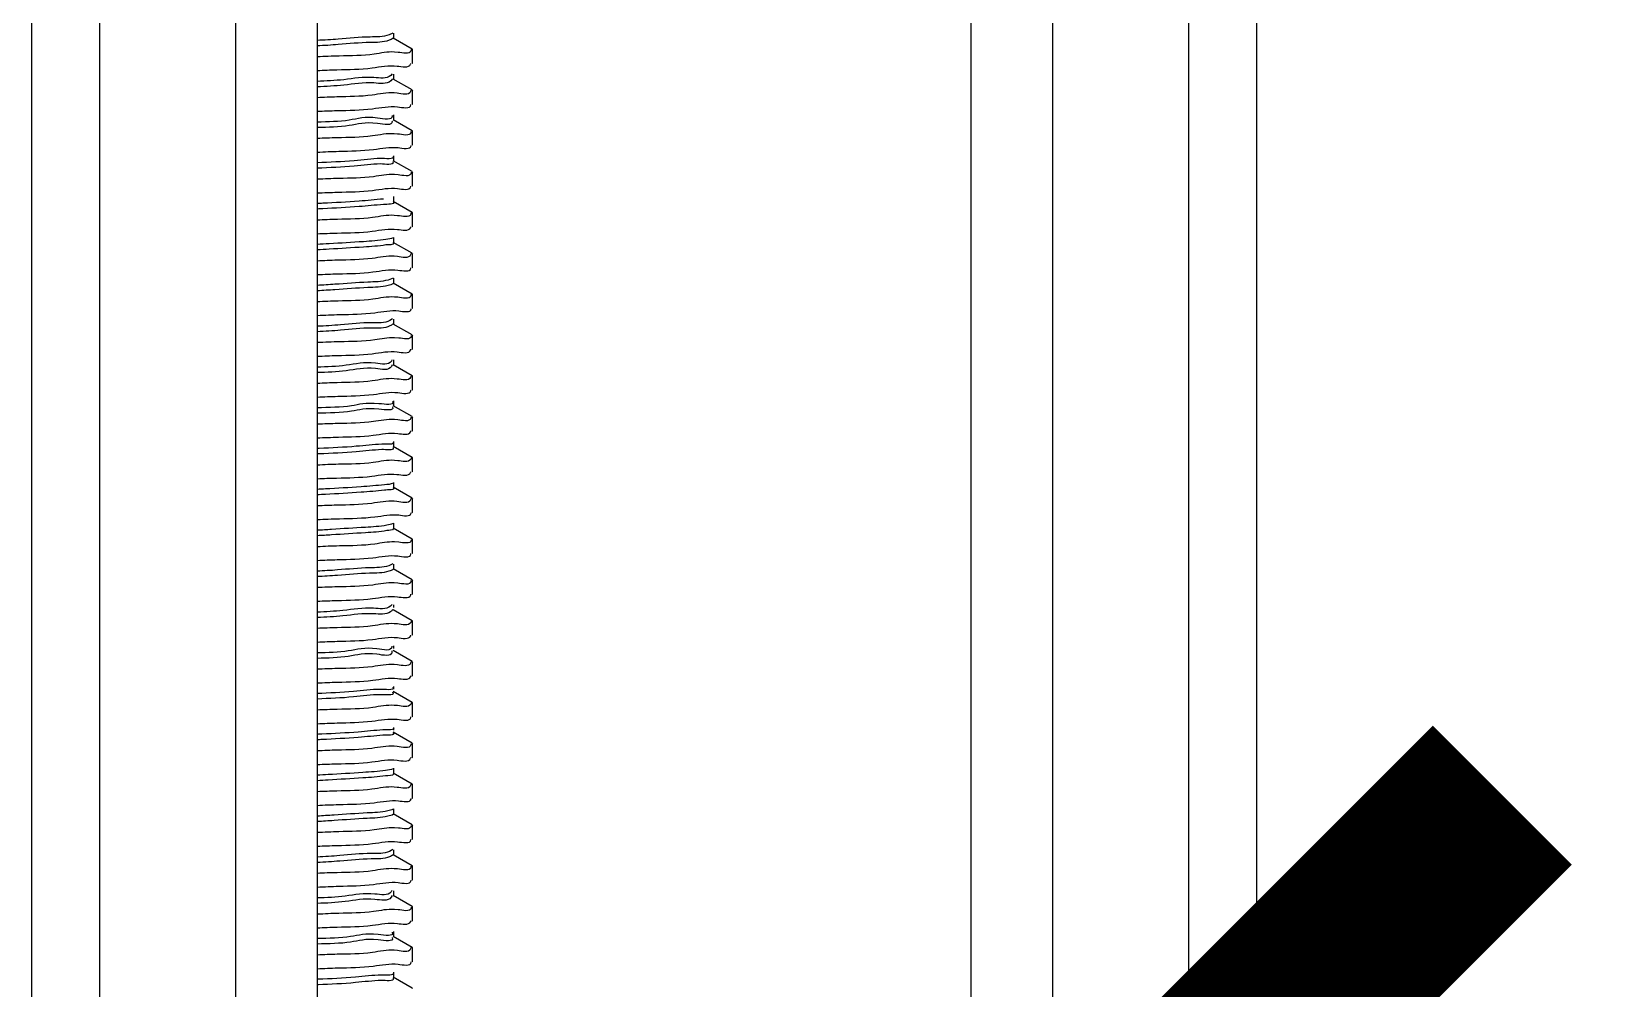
# Model space of a CAD drawing. Extents: x -440213 to 892209, y -122574 to 646408.
# Drawn here: x 16374.8 to 16710, y 549401.8 to 549606.4 of the extents above; entities that cross this region are included whole.
import ezdxf

# ---------------------------------------------------------------- set-up
doc = ezdxf.new("R2010")
doc.units = 0
doc.header["$LTSCALE"] = 1000
doc.header["$MEASUREMENT"] = 0
doc.layers.get('Defpoints').update_dxf_attribs({"color": 250})
doc.layers.add('02___PRT_ALL_AXES', color=7, linetype='Continuous')
doc.layers.add('图框', color=4, linetype='Continuous')
doc.styles.add('DIM_FONT', font='SIMPLEX', dxfattribs={"width": 0.7, "bigfont": 'GBCBIG'})
doc.dimstyles.new('DIMN150', dxfattribs={"dimscale": 1.5, "dimtxt": 300, "dimasz": 100, "dimexe": 250, "dimexo": 300, "dimgap": 150, "dimtad": 1, "dimdec": 0, "dimzin": 0, "dimdsep": 46, "dimtxsty": 'DIM_FONT', "dimblk": 'ARCHTICK', "dimcen": 0.09, "dimclrt": 7, "dimazin": 2, "dimtfac": 1, "dimtdec": 0, "dimtix": 1, "dimtmove": 2, "dimatfit": 3, "dimldrblk": 'ARCHTICK', "dimfxl": 0, "dimtolj": 1, "dimtzin": 0, "dimarcsym": 0})

# ---------------------------------------------------------------- blocks, each defined once
blk = doc.blocks.new('_ArchTick')
at = {"color": 0, "linetype": 'ByBlock', "const_width": 0.4}
blk.add_lwpolyline([(-0.5, -0.5), (0.5, 0.5)], dxfattribs=at)
blk = doc.blocks.new('*D113')
at = {"layer": 'Defpoints', "color": 0, "linetype": 'Continuous'}
for p in [(-3659003.2, 1106996.57), (-3662544.18, 1106818.96), (-3661915.48, 1104544.53), (-3662544.18, 1104160.32), (-3662340.1, 1103659.66)]:
    blk.add_point(p, dxfattribs=at)
at = {"layer": '图框', "color": 0, "linetype": 'Continuous', "lineweight": -2}
blk.add_arc((-3662544.18, 1103455.59), 1257.4, 45, 90, dxfattribs=at)
at = {"layer": '图框', "color": 0, "linetype": 'Continuous', "lineweight": -2, "xscale": 150, "yscale": 150, "zscale": 150}
for p, rotation in [((-3662544.18, 1104712.98), 180.0000000000027), ((-3661655.07, 1104344.7), 315.0000000000433)]:
    blk.add_blockref('_ArchTick', p, dxfattribs=dict(at, rotation=rotation))
at = {"layer": '图框', "color": 7, "linetype": 'Continuous', "insert": (-3661890.79, 1105033.02), "char_height": 450, "attachment_point": 5, "rotation": 337.5, "style": 'DIM_FONT'}
blk.add_mtext('\\A1;45°', dxfattribs=at)
blk = doc.blocks.new('抗震大样2')
at = {"color": 2, "linetype": 'Continuous'}
for p, q in [((3950.32, 185.93), (3950.32, -2472.71)), ((3971.09, 185.93), (3971.09, -2472.71)), ((4012.63, 185.93), (4012.63, -2472.71)), ((4037.56, 185.93), (4037.56, -2472.71)), ((4303.42, 185.93), (4303.42, -2472.71)), ((4324.19, 185.93), (4324.19, -2472.71)), ((4261.88, -266.34), (4261.88, -2020.43)), ((4236.96, -283.61), (4236.96, -2003.17))]:
    blk.add_line(p, q, dxfattribs=at)
at = {"color": 133, "linetype": 'Continuous'}
for p, q in [((4060.61, -1612.41), (4059.51, -1612.94)), ((4060.88, -1614.11), (4060.88, -1612.45)), ((4066.52, -1617.3), (4060.75, -1613.95)), ((4062.28, -1618.27), (4061.09, -1618.17)), ((4066.18, -1617.45), (4066.15, -1617.78)), ((4066.52, -1617.3), (4066.64, -1617.43)), ((4066.52, -1621.72), (4066.64, -1621.59)), ((4060.42, -1624.84), (4060, -1625.31)), ((4060.5, -1626.37), (4060, -1626.97)), ((4066.52, -1629.76), (4060.75, -1626.42)), ((4060.88, -1626.57), (4060.88, -1624.91)), ((4061.95, -1630.76), (4061.08, -1630.67)), ((4066.13, -1629.85), (4066.05, -1630.23)), ((4066.52, -1629.76), (4066.64, -1629.89)), ((4060.37, -1637.58), (4060.38, -1637.67)), ((4060.88, -1639.03), (4060.88, -1637.37)), ((4066.52, -1634.18), (4066.64, -1634.05)), ((4060.36, -1639.15), (4060.38, -1639.33)), ((4066.52, -1642.22), (4060.75, -1638.88)), ((4066.14, -1642.41), (4066.15, -1642.68)), ((4066.52, -1642.22), (4066.64, -1642.36)), ((4062.07, -1643.21), (4061.08, -1643.12)), ((4066.52, -1646.65), (4066.64, -1646.51)), ((4066.52, -1654.68), (4060.75, -1651.34)), ((4060.88, -1651.5), (4060.88, -1649.83)), ((4062.26, -1655.66), (4061.09, -1655.56)), ((4066.17, -1654.87), (4066.17, -1655.15)), ((4066.52, -1654.68), (4066.64, -1654.82)), ((4066.52, -1659.11), (4066.64, -1658.97)), ((4066.52, -1667.14), (4060.75, -1663.8)), ((4060.88, -1663.96), (4060.88, -1662.3)), ((4062.09, -1668.13), (4061.08, -1668.04)), ((4066.16, -1667.26), (4066.1, -1667.63)), ((4066.52, -1667.14), (4066.64, -1667.28)), ((4060.88, -1676.42), (4060.88, -1674.76)), ((4066.52, -1671.57), (4066.64, -1671.44)), ((4066.52, -1679.61), (4060.75, -1676.27)), ((4062.02, -1680.6), (4061.08, -1680.51)), ((4066.16, -1679.68), (4066.05, -1680.09)), ((4066.52, -1679.61), (4066.64, -1679.74)), ((4066.52, -1684.03), (4066.64, -1683.9)), ((4060.68, -1687.25), (4059.17, -1687.77)), ((4066.52, -1692.07), (4060.75, -1688.73)), ((4060.88, -1688.88), (4060.88, -1687.22)), ((4062.17, -1693.05), (4061.09, -1692.96)), ((4066.16, -1692.22), (4066.13, -1692.55)), ((4066.52, -1692.07), (4066.64, -1692.21)), ((4060.55, -1699.61), (4059.73, -1700.14)), ((4060.88, -1701.35), (4060.88, -1699.68)), ((4066.52, -1696.5), (4066.64, -1696.36)), ((4066.52, -1704.53), (4060.75, -1701.19)), ((4066.52, -1704.53), (4066.64, -1704.67)), ((4062.41, -1705.49), (4061.09, -1705.4)), ((4066.52, -1708.96), (4066.64, -1708.82)), ((4060.32, -1712.16), (4060.17, -1712.5)), ((4060.37, -1713.68), (4060.17, -1714.16)), ((4066.52, -1716.99), (4060.75, -1713.65)), ((4060.88, -1713.81), (4060.88, -1712.15)), ((4061.99, -1717.99), (4061.08, -1717.9)), ((4066.14, -1717.09), (4066.05, -1717.47)), ((4066.52, -1716.99), (4066.64, -1717.13)), ((4066.52, -1721.42), (4066.64, -1721.28)), ((4060.49, -1726.47), (4060.51, -1726.53)), ((4066.52, -1729.46), (4060.75, -1726.12)), ((4060.88, -1726.27), (4060.88, -1724.61)), ((4062.2, -1730.44), (4061.09, -1730.34)), ((4066.17, -1729.58), (4066.12, -1729.95)), ((4066.52, -1729.46), (4066.64, -1729.59)), ((4060.88, -1738.73), (4060.88, -1737.07)), ((4066.52, -1733.88), (4066.64, -1733.75)), ((4066.52, -1741.92), (4060.75, -1738.58)), ((4062.1, -1742.91), (4061.09, -1742.81)), ((4066.18, -1742), (4066.07, -1742.42)), ((4066.52, -1741.92), (4066.64, -1742.06)), ((4066.52, -1746.35), (4066.64, -1746.21)), ((4066.52, -1754.38), (4060.75, -1751.04)), ((4060.88, -1751.19), (4060.88, -1749.53)), ((4061.87, -1755.39), (4061.08, -1755.31)), ((4066.12, -1754.48), (4066.05, -1754.85)), ((4066.52, -1754.38), (4066.64, -1754.52)), ((4060.88, -1763.66), (4060.88, -1762)), ((4066.52, -1758.81), (4066.64, -1758.67)), ((4066.52, -1766.84), (4060.75, -1763.5)), ((4066.52, -1766.84), (4066.64, -1766.98)), ((4062.46, -1767.8), (4061.09, -1767.7)), ((4066.52, -1771.27), (4066.64, -1771.13)), ((4060.63, -1774.44), (4059.42, -1774.97)), ((4066.52, -1779.31), (4060.75, -1775.97)), ((4060.88, -1776.12), (4060.88, -1774.46)), ((4062.13, -1780.29), (4061.08, -1780.2)), ((4066.15, -1779.5), (4066.16, -1779.77)), ((4066.52, -1779.31), (4066.64, -1779.44)), ((4066.52, -1783.73), (4066.64, -1783.6)), ((4060.46, -1786.84), (4059.93, -1787.33)), ((4066.52, -1791.77), (4060.75, -1788.43)), ((4060.88, -1787.75), (4060.88, -1786.92)), ((4062.04, -1792.76), (4061.08, -1792.67)), ((4066.17, -1791.86), (4066.08, -1792.26)), ((4066.52, -1791.77), (4066.64, -1791.91)), ((4060.33, -1799.55), (4060.33, -1799.7)), ((4060.88, -1800.21), (4060.88, -1799.38)), ((4066.52, -1796.2), (4066.64, -1796.06)), ((4060.31, -1800.96), (4060.33, -1801.36)), ((4066.52, -1804.23), (4060.75, -1800.89)), ((4062.02, -1805.23), (4061.08, -1805.14)), ((4066.15, -1804.32), (4066.05, -1804.71)), ((4066.52, -1804.23), (4066.64, -1804.37)), ((4066.52, -1808.66), (4066.64, -1808.52)), ((4066.52, -1816.69), (4060.75, -1813.35)), ((4060.88, -1812.68), (4060.88, -1811.85)), ((4062.08, -1817.68), (4061.08, -1817.59)), ((4066.18, -1816.78), (4066.08, -1817.19)), ((4066.52, -1816.69), (4066.64, -1816.83)), ((4060.88, -1825.14), (4060.88, -1824.31)), ((4066.52, -1821.12), (4066.64, -1820.98)), ((4066.52, -1829.16), (4060.75, -1825.81)), ((4066.52, -1829.16), (4066.64, -1829.29)), ((4061.96, -1830.16), (4061.08, -1830.07)), ((4066.13, -1829.33), (4066.12, -1829.62)), ((4066.52, -1833.58), (4066.64, -1833.45)), ((4066.52, -1841.62), (4060.75, -1838.28)), ((4060.88, -1838.43), (4060.88, -1836.77)), ((4061.93, -1842.62), (4061.08, -1842.54)), ((4066.13, -1841.72), (4066.05, -1842.09)), ((4066.52, -1841.62), (4066.64, -1841.76)), ((4066.52, -1846.05), (4066.64, -1845.91)), ((4066.52, -1854.08), (4060.75, -1850.74)), ((4060.88, -1850.89), (4060.88, -1849.23)), ((4062.36, -1855.05), (4061.09, -1854.95)), ((4066.52, -1854.08), (4066.64, -1854.22)), ((4060.58, -1861.64), (4059.65, -1862.17)), ((4060.88, -1863.36), (4060.88, -1861.69)), ((4066.52, -1858.51), (4066.64, -1858.37)), ((4066.52, -1866.54), (4060.75, -1863.2)), ((4062.07, -1867.54), (4061.08, -1867.45)), ((4066.14, -1866.73), (4066.15, -1867.01)), ((4066.52, -1866.54), (4066.64, -1866.68)), ((4066.52, -1870.97), (4066.64, -1870.83)), ((4060.35, -1874.13), (4060.11, -1874.53)), ((4060.41, -1875.65), (4060.11, -1876.19)), ((4066.52, -1879.01), (4060.75, -1875.66)), ((4060.88, -1875.82), (4060.88, -1874.16)), ((4062.25, -1879.98), (4061.09, -1879.88)), ((4066.17, -1879.19), (4066.17, -1879.48)), ((4066.52, -1879.01), (4066.64, -1879.14)), ((4060.88, -1888.28), (4060.88, -1886.62)), ((4066.52, -1883.43), (4066.64, -1883.3)), ((4060.43, -1888.46), (4060.47, -1888.55)), ((4066.52, -1891.47), (4060.75, -1888.13)), ((4066.52, -1891.47), (4066.64, -1891.61)), ((4062.03, -1892.46), (4061.08, -1892.37)), ((4066.16, -1891.55), (4066.06, -1891.95)), ((4066.52, -1895.9), (4066.64, -1895.76)), ((4066.52, -1903.93), (4060.75, -1900.59)), ((4060.88, -1900.74), (4060.88, -1899.08)), ((4066.52, -1903.93), (4066.64, -1904.07))]:
    blk.add_line(p, q, dxfattribs=at)
for points, start_tangent, end_tangent in [([(4059.51, -1612.94), (4053.71, -1613.59), (4043.97, -1614.24), (4037.56, -1614.64)], (-0.935622, -0.353004), (-0.998929, -0.046263)), ([(4059.51, -1614.6), (4053.71, -1615.26), (4043.97, -1615.91), (4037.56, -1616.3)], (-0.935622, -0.353004), (-0.998929, -0.046263)), ([(4061.09, -1618.17), (4054.91, -1618.82), (4044.29, -1619.39), (4037.56, -1619.65)], (-0.9988, 0.048966), (-0.998831, -0.048345)), ([(4060.73, -1613.97), (4059.51, -1614.6)], (-0.674297, -0.73846), (-0.935622, -0.353004)), ([(4066.15, -1617.78), (4062.28, -1618.27)], (-0.217052, -0.97616), (-0.993214, 0.116302)), ([(4037.56, -1623.8), (4043.57, -1623.58), (4054.29, -1623.01), (4061.95, -1622.45)], (0.998897, 0.04696), (0.992143, -0.125109)), ([(4061.95, -1622.45), (4066.06, -1621.89), (4066.12, -1621.66)], (0.992143, -0.125109), (0.150639, 0.988589)), ([(4060, -1625.31), (4054.86, -1625.96), (4045.67, -1626.61), (4037.56, -1627.13)], (-0.740131, -0.672463), (-0.999479, -0.032269)), ([(4060, -1626.97), (4054.86, -1627.62), (4045.67, -1628.27), (4037.56, -1628.79)], (-0.740131, -0.672463), (-0.999479, -0.032269)), ([(4061.08, -1630.67), (4054.29, -1631.32), (4043.57, -1631.88), (4037.56, -1632.11)], (-0.997296, 0.07349), (-0.998897, -0.04696)), ([(4066.05, -1630.23), (4061.95, -1630.76)], (-0.328203, -0.944607), (-0.992143, 0.125109)), ([(4037.56, -1636.26), (4043.59, -1636.04), (4054.39, -1635.47), (4062.07, -1634.9)], (0.998897, 0.04696), (0.993427, -0.114466)), ([(4060.38, -1637.67), (4055.93, -1638.32), (4047.29, -1638.97), (4037.56, -1639.57)], (0.075505, -0.997145), (-0.999725, -0.023447)), ([(4062.07, -1634.9), (4066.15, -1634.33), (4066.15, -1634.2)], (0.993427, -0.114466), (-0.036886, 0.999319)), ([(4060.38, -1639.33), (4055.93, -1639.98), (4047.29, -1640.63), (4037.56, -1641.23)], (0.075505, -0.997145), (-0.999725, -0.023447)), ([(4061.08, -1643.12), (4054.39, -1643.78), (4043.59, -1644.35), (4037.56, -1644.57)], (-0.997934, 0.064254), (-0.998897, -0.04696)), ([(4037.56, -1648.73), (4044.19, -1648.47), (4054.75, -1647.91), (4062.26, -1647.35)], (0.998841, 0.048141), (0.993758, -0.111558)), ([(4066.15, -1642.68), (4062.07, -1643.21)], (-0.108677, -0.994077), (-0.993427, 0.114466)), ([(4062.26, -1647.35), (4066.18, -1646.78), (4066.18, -1646.66)], (0.993758, -0.111558), (-0.040146, 0.999194)), ([(4056.89, -1650.68), (4048.84, -1651.34), (4037.56, -1651.98)], (-0.999901, -0.014088), (-0.99915, -0.041213)), ([(4060.67, -1650.04), (4056.89, -1650.68)], (0.567908, -0.823092), (-0.999901, -0.014088)), ([(4060.65, -1651.68), (4060.66, -1651.7), (4056.89, -1652.35)], (0.616707, -0.787192), (-0.999901, -0.014088)), ([(4056.89, -1652.35), (4048.84, -1653), (4037.56, -1653.64)], (-0.999901, -0.014088), (-0.99915, -0.041213)), ([(4061.09, -1655.56), (4054.75, -1656.22), (4044.19, -1656.78), (4037.56, -1657.03)], (-0.998734, 0.050297), (-0.998841, -0.048141)), ([(4066.17, -1655.15), (4062.26, -1655.66)], (-0.120111, -0.992761), (-0.993758, 0.111558)), ([(4037.56, -1661.19), (4043.71, -1660.96), (4054.45, -1660.39), (4062.09, -1659.83)], (0.998882, 0.047274), (0.992384, -0.123184)), ([(4062.09, -1659.83), (4066.12, -1659.26), (4066.15, -1659.07)], (0.992384, -0.123184), (0.111542, 0.99376)), ([(4057.75, -1663.05), (4050.31, -1663.7), (4039.3, -1664.35), (4037.56, -1664.44)], (-0.995961, -0.089791), (-0.998702, -0.050925)), ([(4057.75, -1664.71), (4050.31, -1665.36), (4039.3, -1666.01), (4037.56, -1666.1)], (-0.995961, -0.089791), (-0.998702, -0.050925)), ([(4060.8, -1664.03), (4060.83, -1664.06), (4057.75, -1664.71)], (0.68603, -0.727573), (-0.995961, -0.089791)), ([(4061.08, -1668.04), (4054.45, -1668.7), (4043.71, -1669.27), (4037.56, -1669.5)], (-0.997908, 0.064654), (-0.998882, -0.047274)), ([(4066.1, -1667.63), (4062.09, -1668.13)], (-0.300216, -0.953871), (-0.992384, 0.123184)), ([(4037.56, -1673.65), (4043.64, -1673.42), (4054.36, -1672.86), (4062.02, -1672.3)], (0.998892, 0.047069), (0.992166, -0.124929)), ([(4058.52, -1675.41), (4051.7, -1676.06), (4041.16, -1676.71), (4037.56, -1676.92)], (-0.987134, -0.159896), (-0.998616, -0.052589)), ([(4060.74, -1674.9), (4058.52, -1675.41)], (-0.885954, -0.463773), (-0.987134, -0.159896)), ([(4062.02, -1672.3), (4066.07, -1671.73), (4066.14, -1671.49)], (0.992166, -0.124929), (0.198764, 0.980047)), ([(4058.52, -1677.07), (4051.7, -1677.72), (4041.16, -1678.37), (4037.56, -1678.58)], (-0.987134, -0.159896), (-0.998616, -0.052589)), ([(4061.08, -1680.51), (4054.36, -1681.17), (4043.64, -1681.73), (4037.56, -1681.96)], (-0.99771, 0.067636), (-0.998892, -0.047069)), ([(4060.88, -1676.42), (4058.52, -1677.07)], (0.047624, -0.998865), (-0.987134, -0.159896)), ([(4066.05, -1680.09), (4062.02, -1680.6)], (-0.387581, -0.921836), (-0.992166, 0.124929)), ([(4037.56, -1686.11), (4043.95, -1685.87), (4054.56, -1685.31), (4062.17, -1684.74)], (0.998859, 0.047761), (0.992881, -0.119107)), ([(4062.17, -1684.74), (4066.15, -1684.18), (4066.16, -1684.02)], (0.992881, -0.119107), (0.03989, 0.999204)), ([(4059.17, -1687.77), (4053, -1688.43), (4042.96, -1689.08), (4037.56, -1689.4)], (-0.965822, -0.259208), (-0.998737, -0.050235)), ([(4059.17, -1689.44), (4053, -1690.09), (4042.96, -1690.74), (4037.56, -1691.06)], (-0.965822, -0.259208), (-0.998737, -0.050235)), ([(4060.81, -1688.81), (4059.17, -1689.44)], (-0.68404, -0.729445), (-0.965822, -0.259208)), ([(4061.09, -1692.96), (4054.56, -1693.62), (4043.95, -1694.18), (4037.56, -1694.42)], (-0.998236, 0.059375), (-0.998859, -0.047761)), ([(4066.13, -1692.55), (4062.17, -1693.05)], (-0.219805, -0.975544), (-0.992881, 0.119107)), ([(4037.56, -1698.58), (4044.43, -1698.31), (4055.1, -1697.74), (4062.41, -1697.18)], (0.998826, 0.048449), (0.994513, -0.104611)), ([(4062.41, -1697.18), (4066.21, -1696.62), (4066.2, -1696.52)], (0.994513, -0.104611), (-0.086665, 0.996238)), ([(4059.73, -1700.14), (4054.21, -1700.79), (4044.7, -1701.44), (4037.56, -1701.89)], (-0.890378, -0.455221), (-0.99913, -0.041694)), ([(4059.73, -1701.8), (4054.21, -1702.45), (4044.7, -1703.1), (4037.56, -1703.55)], (-0.890378, -0.455221), (-0.99913, -0.041694)), ([(4060.66, -1701.16), (4059.73, -1701.8)], (-0.623899, -0.781505), (-0.890378, -0.455221)), ([(4066.19, -1704.74), (4066.21, -1704.93), (4062.41, -1705.49)], (0.15479, -0.987947), (-0.994513, 0.104611)), ([(4061.09, -1705.4), (4055.1, -1706.05), (4044.43, -1706.62), (4037.56, -1706.88)], (-0.999325, 0.036732), (-0.998826, -0.048449)), ([(4037.56, -1711.04), (4043.61, -1710.81), (4054.34, -1710.25), (4061.99, -1709.69)], (0.998893, 0.047044), (0.992155, -0.125011)), ([(4061.99, -1709.69), (4066.07, -1709.12), (4066.12, -1708.89)], (0.992155, -0.125011), (0.16143, 0.986884)), ([(4060.17, -1712.5), (4055.32, -1713.15), (4046.36, -1713.8), (4037.56, -1714.37)], (-0.4842, -0.874957), (-0.999701, -0.024435)), ([(4060.17, -1714.16), (4055.32, -1714.81), (4046.36, -1715.46), (4037.56, -1716.04)], (-0.4842, -0.874957), (-0.999701, -0.024435)), ([(4061.08, -1717.9), (4054.34, -1718.55), (4043.61, -1719.12), (4037.56, -1719.35)], (-0.997504, 0.070613), (-0.998893, -0.047044)), ([(4066.05, -1717.47), (4061.99, -1717.99)], (-0.343104, -0.939297), (-0.992155, 0.125011)), ([(4037.56, -1723.5), (4043.84, -1723.26), (4054.68, -1722.69), (4062.2, -1722.13)], (0.998876, 0.047405), (0.992595, -0.12147)), ([(4062.2, -1722.13), (4066.14, -1721.57), (4066.17, -1721.39)], (0.992595, -0.12147), (0.097378, 0.995247)), ([(4060.51, -1724.87), (4056.34, -1725.52), (4047.96, -1726.17), (4037.56, -1726.78)], (0.391827, -0.920039), (-0.999526, -0.030799)), ([(4060.51, -1726.53), (4056.34, -1727.18), (4047.96, -1727.83), (4037.56, -1728.44)], (0.391827, -0.920039), (-0.999526, -0.030799)), ([(4061.09, -1730.34), (4054.68, -1731), (4043.84, -1731.57), (4037.56, -1731.81)], (-0.998405, 0.056463), (-0.998876, -0.047405)), ([(4066.12, -1729.95), (4062.2, -1730.44)], (-0.293953, -0.95582), (-0.992595, 0.12147)), ([(4037.56, -1735.96), (4044.06, -1735.71), (4054.62, -1735.15), (4062.1, -1734.6)], (0.998853, 0.047892), (0.992341, -0.123527)), ([(4057.27, -1737.88), (4049.47, -1738.53), (4038.19, -1739.18), (4037.56, -1739.21)], (-0.998799, -0.048987), (-0.998915, -0.046571)), ([(4060.74, -1737.23), (4057.27, -1737.88)], (0.623784, -0.781596), (-0.998799, -0.048987)), ([(4062.1, -1734.6), (4066.1, -1734.04), (4066.17, -1733.81)], (0.992341, -0.123527), (0.198083, 0.980185)), ([(4057.27, -1739.54), (4049.47, -1740.19), (4038.19, -1740.84), (4037.56, -1740.87)], (-0.998799, -0.048987), (-0.998915, -0.046571)), ([(4061.09, -1742.81), (4054.62, -1743.46), (4044.06, -1744.02), (4037.56, -1744.27)], (-0.998178, 0.06034), (-0.998853, -0.047892)), ([(4060.73, -1738.87), (4060.74, -1738.89), (4057.27, -1739.54)], (0.670957, -0.741497), (-0.998799, -0.048987)), ([(4066.07, -1742.42), (4062.1, -1742.91)], (-0.39671, -0.917944), (-0.992341, 0.123527)), ([(4037.56, -1748.42), (4043.48, -1748.2), (4054.18, -1747.64), (4061.87, -1747.08)], (0.998905, 0.046779), (0.99212, -0.125293)), ([(4061.87, -1747.08), (4066.06, -1746.51), (4066.11, -1746.29)], (0.99212, -0.125293), (0.136388, 0.990655)), ([(4058.09, -1750.24), (4050.91, -1750.89), (4040.09, -1751.54), (4037.56, -1751.68)], (-0.993002, -0.118096), (-0.998619, -0.052541)), ([(4058.09, -1751.9), (4050.91, -1752.56), (4040.09, -1753.21), (4037.56, -1753.34)], (-0.993002, -0.118096), (-0.998619, -0.052541)), ([(4060.78, -1749.74), (4058.09, -1750.24)], (-0.846566, -0.532284), (-0.993002, -0.118096)), ([(4060.84, -1751.23), (4060.86, -1751.25), (4058.09, -1751.9)], (0.630768, -0.775971), (-0.993002, -0.118096)), ([(4061.08, -1755.31), (4054.18, -1755.95), (4043.48, -1756.51), (4037.56, -1756.73)], (-0.996878, 0.078952), (-0.998905, -0.046779)), ([(4066.05, -1754.85), (4061.87, -1755.39)], (-0.307279, -0.951619), (-0.99212, 0.125293)), ([(4037.56, -1760.89), (4044.31, -1760.63), (4055.12, -1760.05), (4062.46, -1759.49)], (0.998841, 0.048133), (0.994691, -0.102909)), ([(4060.72, -1762.09), (4058.81, -1762.61)], (-0.884631, -0.466292), (-0.980667, -0.195686)), ([(4062.46, -1759.49), (4066.2, -1758.93), (4066.2, -1758.84)], (0.994691, -0.102909), (-0.100775, 0.994909)), ([(4058.81, -1762.61), (4052.26, -1763.26), (4041.92, -1763.91), (4037.56, -1764.16)], (-0.980667, -0.195686), (-0.998627, -0.05238)), ([(4058.81, -1764.27), (4052.26, -1764.92), (4041.92, -1765.57), (4037.56, -1765.82)], (-0.980667, -0.195686), (-0.998627, -0.05238)), ([(4060.86, -1763.64), (4058.81, -1764.27)], (-0.552759, -0.833341), (-0.980667, -0.195686)), ([(4061.09, -1767.7), (4055.12, -1768.36), (4044.31, -1768.94), (4037.56, -1769.2)], (-0.999423, 0.033974), (-0.998841, -0.048133)), ([(4037.56, -1773.35), (4043.64, -1773.12), (4054.48, -1772.55), (4062.13, -1771.98)], (0.998894, 0.047018), (0.993613, -0.112843)), ([(4062.13, -1771.98), (4066.16, -1771.41), (4066.16, -1771.29)], (0.993613, -0.112843), (-0.04773, 0.99886)), ([(4066.19, -1767.06), (4066.2, -1767.24), (4062.46, -1767.8)], (0.168272, -0.985741), (-0.994691, 0.102909)), ([(4059.42, -1774.97), (4053.52, -1775.62), (4043.7, -1776.27), (4037.56, -1776.65)], (-0.946343, -0.323164), (-0.998872, -0.047475)), ([(4060.76, -1776), (4059.42, -1776.63)], (-0.683987, -0.729495), (-0.946343, -0.323164)), ([(4059.42, -1776.63), (4053.52, -1777.28), (4043.7, -1777.93), (4037.56, -1778.31)], (-0.946343, -0.323164), (-0.998872, -0.047475)), ([(4061.08, -1780.2), (4054.48, -1780.86), (4043.64, -1781.43), (4037.56, -1781.66)], (-0.998209, 0.059815), (-0.998894, -0.047018)), ([(4066.16, -1779.77), (4062.13, -1780.29)], (-0.098015, -0.995185), (-0.993613, 0.112843)), ([(4037.56, -1785.81), (4043.65, -1785.58), (4054.38, -1785.02), (4062.04, -1784.46)], (0.998889, 0.04712), (0.992196, -0.124689)), ([(4062.04, -1784.46), (4066.1, -1783.89), (4066.15, -1783.67)], (0.992196, -0.124689), (0.163796, 0.986494)), ([(4059.93, -1787.33), (4054.69, -1787.98), (4045.41, -1788.63), (4037.56, -1789.14)], (-0.797662, -0.603104), (-0.999381, -0.03518)), ([(4059.93, -1789), (4054.69, -1789.65), (4045.41, -1790.3), (4037.56, -1790.8)], (-0.797662, -0.603104), (-0.999381, -0.03518)), ([(4060.57, -1788.33), (4059.93, -1789)], (-0.470243, -0.882537), (-0.797662, -0.603104)), ([(4061.08, -1792.67), (4054.38, -1793.33), (4043.65, -1793.89), (4037.56, -1794.12)], (-0.997707, 0.067683), (-0.998889, -0.04712)), ([(4066.08, -1792.26), (4062.04, -1792.76)], (-0.354448, -0.935076), (-0.992196, 0.124689)), ([(4037.56, -1798.27), (4043.64, -1798.05), (4054.37, -1797.48), (4062.02, -1796.92)], (0.998891, 0.047093), (0.992164, -0.12494)), ([(4060.33, -1799.7), (4055.76, -1800.35), (4047.04, -1801), (4037.56, -1801.59)], (-0.079808, -0.99681), (-0.999758, -0.022013)), ([(4062.02, -1796.92), (4066.07, -1796.36), (4066.13, -1796.13)], (0.992164, -0.12494), (0.173119, 0.984901)), ([(4060.33, -1801.36), (4055.76, -1802.01), (4047.04, -1802.66), (4037.56, -1803.25)], (-0.079808, -0.99681), (-0.999758, -0.022013)), ([(4061.08, -1805.14), (4054.37, -1805.79), (4043.64, -1806.36), (4037.56, -1806.58)], (-0.997647, 0.068561), (-0.998891, -0.047093)), ([(4066.05, -1804.71), (4062.02, -1805.23)], (-0.35835, -0.933587), (-0.992164, 0.12494)), ([(4037.56, -1810.74), (4043.66, -1810.51), (4054.5, -1809.94), (4062.08, -1809.38)], (0.998894, 0.047014), (0.992224, -0.124464)), ([(4062.08, -1809.38), (4066.1, -1808.81), (4066.16, -1808.59)], (0.992224, -0.124464), (0.181525, 0.983386)), ([(4056.74, -1812.71), (4048.6, -1813.36), (4037.56, -1813.99)], (-1, 0.000978), (-0.999252, -0.038671)), ([(4056.74, -1814.37), (4048.6, -1815.02), (4037.56, -1815.66)], (-1, 0.000978), (-0.999252, -0.038671)), ([(4060.63, -1812.07), (4056.74, -1812.71)], (0.533711, -0.845667), (-1, 0.000978)), ([(4060.51, -1813.59), (4060.62, -1813.72), (4056.74, -1814.37)], (0.697725, -0.716366), (-1, 0.000978)), ([(4061.08, -1817.59), (4054.5, -1818.24), (4043.66, -1818.82), (4037.56, -1819.04)], (-0.997974, 0.06363), (-0.998894, -0.047014)), ([(4066.08, -1817.19), (4062.08, -1817.68)], (-0.377709, -0.925924), (-0.992224, 0.124464)), ([(4037.56, -1823.2), (4043.63, -1822.97), (4054.26, -1822.41), (4061.96, -1821.85)], (0.998891, 0.047076), (0.993158, -0.116777)), ([(4060.8, -1824.42), (4057.62, -1825.07)], (0.616115, -0.787657), (-0.996868, -0.079089)), ([(4061.96, -1821.85), (4066.13, -1821.27), (4066.13, -1821.13)], (0.993158, -0.116777), (-0.017942, 0.999839)), ([(4057.62, -1825.07), (4050.09, -1825.73), (4039, -1826.38), (4037.56, -1826.45)], (-0.996868, -0.079089), (-0.998768, -0.049633)), ([(4057.62, -1826.74), (4050.09, -1827.39), (4039, -1828.04), (4037.56, -1828.11)], (-0.996868, -0.079089), (-0.998768, -0.049633)), ([(4060.66, -1825.96), (4060.81, -1826.09), (4057.62, -1826.74)], (0.848608, -0.529022), (-0.996868, -0.079089)), ([(4061.08, -1830.07), (4054.26, -1830.72), (4043.63, -1831.28), (4037.56, -1831.51)], (-0.997467, 0.071134), (-0.998891, -0.047076)), ([(4037.56, -1835.66), (4043.55, -1835.44), (4054.26, -1834.88), (4061.93, -1834.32)], (0.998899, 0.046913), (0.992136, -0.125161)), ([(4061.93, -1834.32), (4066.06, -1833.75), (4066.11, -1833.52)], (0.992136, -0.125161), (0.14634, 0.989234)), ([(4066.12, -1829.62), (4061.96, -1830.16)], (-0.127198, -0.991877), (-0.993158, 0.116777)), ([(4058.4, -1837.44), (4051.49, -1838.09), (4040.87, -1838.74), (4037.56, -1838.92)], (-0.989005, -0.147881), (-0.998591, -0.053071)), ([(4060.75, -1836.93), (4058.4, -1837.44)], (-0.882107, -0.471049), (-0.989005, -0.147881)), ([(4060.88, -1838.43), (4060.88, -1838.45), (4058.4, -1839.1)], (0.348209, -0.937417), (-0.989005, -0.147881)), ([(4058.4, -1839.1), (4051.49, -1839.75), (4040.87, -1840.4), (4037.56, -1840.59)], (-0.989005, -0.147881), (-0.998591, -0.053071)), ([(4061.08, -1842.54), (4054.26, -1843.18), (4043.55, -1843.75), (4037.56, -1843.97)], (-0.997186, 0.074961), (-0.998899, -0.046913)), ([(4066.05, -1842.09), (4061.93, -1842.62)], (-0.322008, -0.946737), (-0.992136, 0.125161)), ([(4037.56, -1848.12), (4044.12, -1847.87), (4054.94, -1847.3), (4062.36, -1846.74)], (0.998853, 0.04788), (0.993688, -0.11218)), ([(4062.36, -1846.74), (4066.18, -1846.18), (4066.18, -1846.05)], (0.993688, -0.11218), (-0.022341, 0.99975)), ([(4059.08, -1849.8), (4052.8, -1850.45), (4042.68, -1851.1), (4037.56, -1851.41)], (-0.970856, -0.239662), (-0.9987, -0.050975)), ([(4059.08, -1851.46), (4052.8, -1852.11), (4042.68, -1852.76), (4037.56, -1853.07)], (-0.970856, -0.239662), (-0.9987, -0.050975)), ([(4060.69, -1849.28), (4059.08, -1849.8)], (-0.87065, -0.491904), (-0.970856, -0.239662)), ([(4060.82, -1850.84), (4059.08, -1851.46)], (-0.670911, -0.741538), (-0.970856, -0.239662)), ([(4061.09, -1854.95), (4054.94, -1855.6), (4044.12, -1856.18), (4037.56, -1856.43)], (-0.999035, 0.043915), (-0.998853, -0.04788)), ([(4066.18, -1854.26), (4066.18, -1854.49), (4062.36, -1855.05)], (0.091499, -0.995805), (-0.993688, 0.11218)), ([(4037.56, -1860.59), (4043.59, -1860.36), (4054.4, -1859.79), (4062.07, -1859.23)], (0.998897, 0.046962), (0.993444, -0.114321)), ([(4059.65, -1862.17), (4054.02, -1862.82), (4044.43, -1863.47), (4037.56, -1863.9)], (-0.910995, -0.412418), (-0.999049, -0.043612)), ([(4062.07, -1859.23), (4066.15, -1858.65), (4066.15, -1858.52)], (0.993444, -0.114321), (-0.037905, 0.999281)), ([(4059.65, -1863.83), (4054.02, -1864.48), (4044.43, -1865.13), (4037.56, -1865.56)], (-0.910995, -0.412418), (-0.999049, -0.043612)), ([(4061.08, -1867.45), (4054.4, -1868.1), (4043.59, -1868.67), (4037.56, -1868.89)], (-0.99796, 0.063849), (-0.998897, -0.046962)), ([(4060.69, -1863.19), (4059.65, -1863.83)], (-0.647313, -0.762225), (-0.910995, -0.412418)), ([(4066.15, -1867.01), (4062.07, -1867.54)], (-0.107677, -0.994186), (-0.993444, 0.114321)), ([(4037.56, -1873.05), (4044.17, -1872.8), (4054.74, -1872.23), (4062.25, -1871.67)], (0.998841, 0.048125), (0.993683, -0.112228)), ([(4062.25, -1871.67), (4066.18, -1871.1), (4066.18, -1870.98)], (0.993683, -0.112228), (-0.033888, 0.999426)), ([(4060.11, -1874.53), (4055.15, -1875.18), (4046.1, -1875.83), (4037.56, -1876.39)], (-0.600311, -0.799766), (-0.999631, -0.027158)), ([(4060.11, -1876.19), (4055.15, -1876.84), (4046.1, -1877.49), (4037.56, -1878.05)], (-0.600311, -0.799766), (-0.999631, -0.027158)), ([(4061.09, -1879.88), (4054.74, -1880.54), (4044.17, -1881.1), (4037.56, -1881.36)], (-0.998696, 0.051053), (-0.998841, -0.048125)), ([(4066.17, -1879.48), (4062.25, -1879.98)], (-0.128473, -0.991713), (-0.993683, 0.112228)), ([(4037.56, -1885.51), (4043.65, -1885.28), (4054.38, -1884.72), (4062.03, -1884.16)], (0.998889, 0.047118), (0.992171, -0.124885)), ([(4062.03, -1884.16), (4066.07, -1883.59), (4066.14, -1883.36)], (0.992171, -0.124885), (0.185745, 0.982598)), ([(4060.47, -1886.89), (4056.19, -1887.54), (4047.71, -1888.19), (4037.56, -1888.8)], (0.292814, -0.956169), (-0.999615, -0.027745)), ([(4060.47, -1888.55), (4056.19, -1889.2), (4047.71, -1889.86), (4037.56, -1890.46)], (0.292814, -0.956169), (-0.999615, -0.027745)), ([(4060.46, -1886.87), (4060.47, -1886.89)], (0.315738, -0.948846), (0.292815, -0.956169)), ([(4061.08, -1892.37), (4054.38, -1893.03), (4043.65, -1893.59), (4037.56, -1893.82)], (-0.997729, 0.067357), (-0.998889, -0.047118)), ([(4037.56, -1897.97), (4043.77, -1897.74), (4054.65, -1897.16), (4062.24, -1896.6)], (0.998885, 0.047208), (0.994137, -0.108128)), ([(4066.06, -1891.95), (4062.03, -1892.46)], (-0.37389, -0.927473), (-0.992171, 0.124885)), ([(4062.24, -1896.6), (4066.19, -1896.03), (4066.18, -1895.92)], (0.994137, -0.108128), (-0.081805, 0.996648)), ([(4057.13, -1899.91), (4049.24, -1900.56), (4037.89, -1901.21), (4037.56, -1901.22)], (-0.999328, -0.036649), (-0.998995, -0.044823)), ([(4060.72, -1899.26), (4057.13, -1899.91)], (0.608515, -0.793543), (-0.999328, -0.036649)), ([(4060.7, -1900.9), (4060.71, -1900.92), (4057.13, -1901.57)], (0.655152, -0.755497), (-0.999328, -0.036649)), ([(4057.13, -1901.57), (4049.24, -1902.22), (4037.89, -1902.87), (4037.56, -1902.88)], (-0.999328, -0.036649), (-0.998995, -0.044823))]:
    blk.add_spline(points, degree=3, dxfattribs=dict(at, start_tangent=start_tangent, end_tangent=end_tangent))
at = {"layer": '02___PRT_ALL_AXES', "color": 133, "linetype": 'Continuous'}
for p, q in [((4066.64, -1621.59), (4066.64, -1617.43)), ((4066.64, -1634.05), (4066.64, -1629.89)), ((4066.64, -1646.51), (4066.64, -1642.36)), ((4066.64, -1658.97), (4066.64, -1654.82)), ((4066.64, -1671.44), (4066.64, -1667.28)), ((4066.64, -1683.9), (4066.64, -1679.74)), ((4066.64, -1696.36), (4066.64, -1692.21)), ((4066.64, -1708.82), (4066.64, -1704.67)), ((4066.64, -1721.28), (4066.64, -1717.13)), ((4066.64, -1733.75), (4066.64, -1729.59)), ((4066.64, -1746.21), (4066.64, -1742.06)), ((4066.64, -1758.67), (4066.64, -1754.52)), ((4066.64, -1771.13), (4066.64, -1766.98)), ((4066.64, -1783.6), (4066.64, -1779.44)), ((4066.64, -1796.06), (4066.64, -1791.91)), ((4066.64, -1808.52), (4066.64, -1804.37)), ((4066.64, -1820.98), (4066.64, -1816.83)), ((4066.64, -1833.45), (4066.64, -1829.29)), ((4066.64, -1845.91), (4066.64, -1841.75)), ((4066.64, -1858.37), (4066.64, -1854.22)), ((4066.64, -1870.83), (4066.64, -1866.68)), ((4066.64, -1883.3), (4066.64, -1879.14)), ((4066.64, -1895.76), (4066.64, -1891.6))]:
    blk.add_line(p, q, dxfattribs=at)
at = {"layer": '图框', "linetype": 'Continuous'}
dim = blk.add_angular_dim_2l(base=(4952.89, -2088.5), line1=((7865.18, 363.54), (4528.27, -2973.37)), line2=((4324.19, 185.93), (4324.19, -2472.71)), dimstyle='DIMN150', dxfattribs=at)
dim.commit()
dim.dimension.update_dxf_attribs({"geometry": '*D113', "text_midpoint": (4977.59, -1600.01), "insert": (3666868.38, -1106633.03)})

msp = doc.modelspace()

# ---------------------------------------------------------------- block references
at = {"xscale": 0.7, "yscale": 0.7, "zscale": 0.7}
msp.add_blockref('抗震大样2', (13609.61, 550734.68), dxfattribs=at)

doc.saveas('drawing.dxf')
